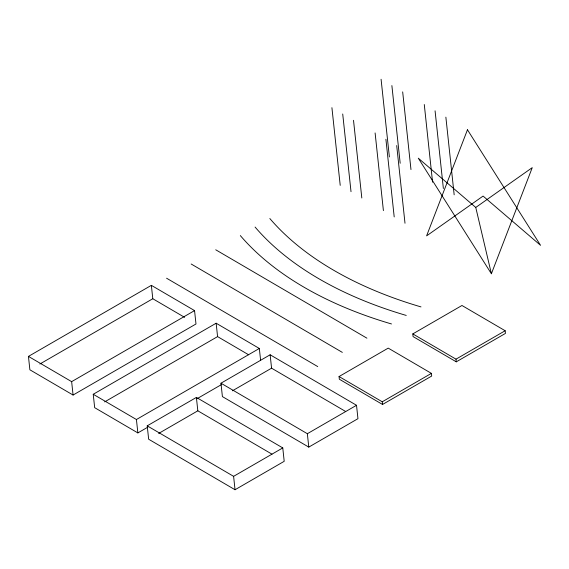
<?xml version="1.0" encoding="UTF-8"?>
<svg xmlns="http://www.w3.org/2000/svg" width="569" height="569" viewBox="0 0 569 569"><rect width="100%" height="100%" fill="white"/><g stroke="black" fill="none" stroke-linecap="round" stroke-linejoin="round"><path stroke-width="0.85" d="M491.388 273.746L532.25 167.649L475.762 207.45L491.388 273.746L418.3 158.189L475.762 207.45M28.45 356.4L151.361 285.346L194.555 310.596L195.985 323.989L73.074 395.042L29.88 369.793L28.45 356.4L71.644 381.65L73.074 395.042M39.866 364.018L152.791 298.739L184.619 317.346M71.644 381.65L194.555 310.596M147.848 427.148L137.862 432.917L94.667 407.667L93.238 394.274L216.149 323.22L259.336 348.47L260.595 360.191M104.653 401.892L217.578 336.613L248.646 354.779M93.238 394.274L136.425 419.524L259.336 348.47M147.222 425.84L196.39 397.418L282.772 447.917L284.201 461.317L235.04 489.738L148.658 439.232L147.222 425.84L233.603 476.338L235.04 489.738M220.971 383.207L270.14 354.786L356.521 405.284L357.951 418.677L308.782 447.106L222.401 396.6L220.971 383.207L307.352 433.706L308.782 447.106M197.009 398.727L221.59 384.516M158.644 433.457L197.82 410.811L271.975 454.162M232.387 390.825L271.569 368.179L345.717 411.529M339.053 376.543L388.222 348.121L431.409 373.371L431.7 376.045L382.532 404.467L339.344 379.217L339.053 376.543L382.247 401.792L382.532 404.467M412.802 333.911L461.964 305.489L505.158 330.738L505.443 333.413L456.281 361.834L413.087 336.585L412.802 333.911L455.997 359.16L456.281 361.834M233.603 476.338L282.772 447.917M307.352 433.706L356.521 405.284M382.247 401.792L431.409 373.371M455.997 359.16L505.158 330.738M215.743 249.791L366.913 338.171M191.163 264.002L342.332 352.382M166.575 278.213L317.744 366.592M445.868 117.143L454.169 194.818M435.072 110.827L443.372 188.51M424.275 104.518L432.575 182.194M402.674 91.894L410.974 169.569M391.877 85.578L400.178 163.26M396.7 145.564L405 223.247M381.081 79.262L389.381 156.944M385.903 139.249L394.203 216.931M375.106 132.94L383.406 210.615M353.513 120.315L361.813 197.991M342.716 113.999L351.016 191.682M331.919 107.683L340.219 185.366M270.14 354.786L271.569 368.179M216.149 323.22L217.578 336.613M196.39 397.418L197.82 410.811M151.361 285.346L152.791 298.739M136.425 419.524L137.862 432.917M420.989 306.904A407.738 233.283 -6.1 0 1 269.827 218.524M406.245 315.432A407.738 233.283 -6.1 0 1 255.076 227.052M391.493 323.96A407.738 233.283 -6.1 0 1 240.324 235.58M467.462 129.768L426.601 235.872L483.081 196.07L540.55 245.324L467.462 129.768"/></g></svg>
